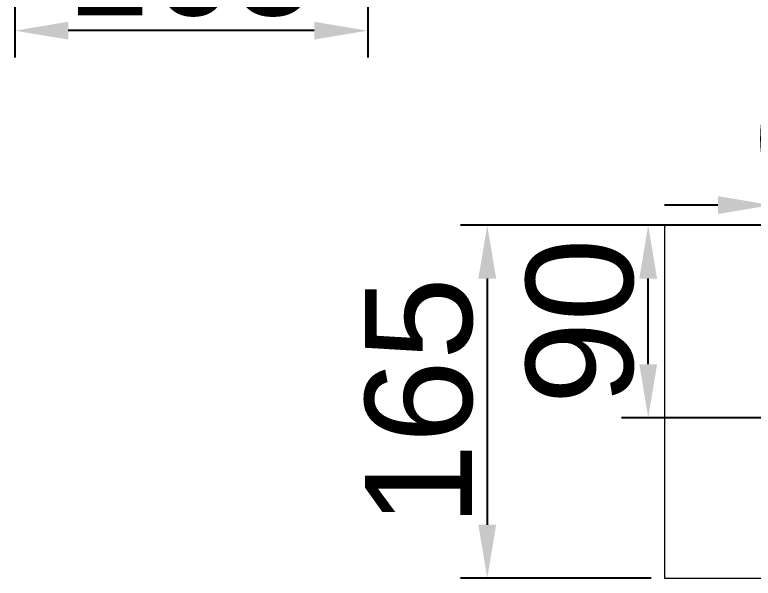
# Model space of a CAD drawing. Header units: millimetres. Extents: x 0 to 182016, y 11 to 3710.
# Drawn here: x 105991.1 to 106336.3, y 989.8 to 1253.1 of the extents above; entities that cross this region are included whole.
import ezdxf

# ---------------------------------------------------------------- set-up
doc = ezdxf.new("R2010")
doc.units = ezdxf.units.MM
doc.styles.get("Standard").update_dxf_attribs({"font": 'arial.ttf'})
doc.dimstyles.new('Padidinti matmenys', dxfattribs={"dimscale": 10, "dimtxt": 5, "dimasz": 2.5, "dimexe": 1.25, "dimexo": 0.625, "dimtad": 1, "dimdec": 1, "dimtxsty": 'Standard', "dimcen": 2.5, "dimadec": 0, "dimazin": 0, "dimtfac": 1, "dimtdec": 1, "dimtmove": 0, "dimatfit": 3, "dimfxl": 1, "dimarcsym": 0})

# ---------------------------------------------------------------- blocks, each defined once
blk = doc.blocks.new('*D1755')
at = {"color": 0, "lineweight": -2, "transparency": 16777216}
for p, q in [((106344.8, 1152.56), (106344.8, 1176.68)), ((106404.8, 1144.06), (106404.8, 1176.68)), ((106319.8, 1164.18), (106294.8, 1164.18)), ((106344.8, 1164.18), (106404.8, 1164.18)), ((106429.8, 1164.18), (106454.8, 1164.18))]:
    blk.add_line(p, q, dxfattribs=at)
at = {"color": 0, "transparency": 16777216}
for points in [[(106319.8, 1168.35), (106319.8, 1160.01), (106344.8, 1164.18)], [(106429.8, 1168.35), (106429.8, 1160.01), (106404.8, 1164.18)]]:
    blk.add_solid(points, dxfattribs=at)
at = {"layer": 'Defpoints', "color": 0, "transparency": 16777216}
for p in [(106404.8, 1164.18), (106344.8, 1146.31), (106404.8, 1137.81)]:
    blk.add_point(p, dxfattribs=at)
at = {"color": 0, "lineweight": 5, "transparency": 16777216, "insert": (106374.8, 1195.96), "char_height": 50, "attachment_point": 5}
blk.add_mtext('60', dxfattribs=at)
blk = doc.blocks.new('*D1757')
at = {"color": 0, "lineweight": -2, "transparency": 16777216}
for p, q in [((106341.55, 1154.81), (106274.7, 1154.81)), ((106287.2, 1089.81), (106287.2, 1129.81)), ((106377.55, 1064.81), (106274.7, 1064.81))]:
    blk.add_line(p, q, dxfattribs=at)
at = {"color": 0, "transparency": 16777216}
for points in [[(106283.04, 1129.81), (106291.37, 1129.81), (106287.2, 1154.81)], [(106283.04, 1089.81), (106291.37, 1089.81), (106287.2, 1064.81)]]:
    blk.add_solid(points, dxfattribs=at)
at = {"layer": 'Defpoints', "color": 0, "transparency": 16777216}
for p in [(106287.2, 1154.81), (106347.8, 1154.81), (106383.8, 1064.81)]:
    blk.add_point(p, dxfattribs=at)
at = {"color": 0, "lineweight": 5, "transparency": 16777216, "insert": (106255.42, 1109.81), "char_height": 50, "attachment_point": 5, "rotation": 90}
blk.add_mtext('90', dxfattribs=at)
blk = doc.blocks.new('*D2101')
at = {"color": 0, "lineweight": -2, "transparency": 16777216}
for p, q in [((106288.55, 1154.81), (106199.46, 1154.81)), ((106211.96, 1129.81), (106211.96, 1014.81)), ((106288.55, 989.81), (106199.46, 989.81))]:
    blk.add_line(p, q, dxfattribs=at)
at = {"color": 0, "transparency": 16777216}
for points in [[(106207.8, 1129.81), (106216.13, 1129.81), (106211.96, 1154.81)], [(106207.8, 1014.81), (106216.13, 1014.81), (106211.96, 989.81)]]:
    blk.add_solid(points, dxfattribs=at)
at = {"layer": 'Defpoints', "color": 0, "transparency": 16777216}
for p in [(106294.8, 1154.81), (106211.96, 989.81), (106294.8, 989.81)]:
    blk.add_point(p, dxfattribs=at)
at = {"color": 0, "lineweight": 5, "transparency": 16777216, "insert": (106180.18, 1072.31), "char_height": 50, "attachment_point": 5, "rotation": 90}
blk.add_mtext('165', dxfattribs=at)
blk = doc.blocks.new('*D1773')
at = {"color": 0, "lineweight": -2, "transparency": 16777216}
for p, q in [((105991.11, 1308.91), (105991.11, 1233.2)), ((106156.11, 1308.91), (106156.11, 1233.2)), ((106131.11, 1245.7), (106016.11, 1245.7))]:
    blk.add_line(p, q, dxfattribs=at)
at = {"color": 0, "transparency": 16777216}
for points in [[(106016.11, 1249.86), (106016.11, 1241.53), (105991.11, 1245.7)], [(106131.11, 1249.86), (106131.11, 1241.53), (106156.11, 1245.7)]]:
    blk.add_solid(points, dxfattribs=at)
at = {"layer": 'Defpoints', "color": 0, "transparency": 16777216}
for p in [(105991.11, 1315.16), (106156.11, 1315.16), (105991.11, 1245.7)]:
    blk.add_point(p, dxfattribs=at)
at = {"color": 0, "lineweight": 5, "transparency": 16777216, "insert": (106073.61, 1277.47), "char_height": 50, "attachment_point": 5}
blk.add_mtext('165', dxfattribs=at)

msp = doc.modelspace()

# ---------------------------------------------------------------- linework, layer by layer
at = {"lineweight": 5}
for p, q in [((106294.7992249, 1154.8116468), (106294.7992249, 989.8116468)), ((106294.7992249, 1154.8116468), (106347.7992252, 1154.8116468)), ((106294.7992249, 989.8116468), (107644.7770191, 989.8116468))]:
    msp.add_line(p, q, dxfattribs=at)

# ---------------------------------------------------------------- dimensions: what is measured, and where the dimension line sits
at = {"color": 1, "lineweight": 5}
dim = msp.add_linear_dim(base=(105991.1055761, 1245.6961139), p1=(106156.1055761, 1315.1617728), p2=(105991.1055761, 1315.1617728), dimstyle='Padidinti matmenys', dxfattribs=at)
dim.commit()
dim.dimension.update_dxf_attribs({"geometry": '*D1773', "text_midpoint": (106073.6055761, 1277.4747633)})
for base, p1, p2, angle, picture, middle in [((106404.7992252, 1164.178653), (106344.7992252, 1146.3116468), (106404.7992252, 1137.8116468), 180, '*D1755', (106374.7992252, 1164.178653)), ((106287.2017433, 1154.8116468), (106383.7992252, 1064.8116468), (106347.7992252, 1154.8116468), 90, '*D1757', (106287.2017433, 1109.8116468))]:
    dim = msp.add_linear_dim(base=base, p1=p1, p2=p2, angle=angle, dimstyle='Padidinti matmenys', dxfattribs=at)
    dim.commit()
    dim.dimension.update_dxf_attribs({"geometry": picture, "text_midpoint": middle, "dimtype": 160})
dim = msp.add_linear_dim(base=(106211.9622141, 989.8116468), p1=(106294.7992249, 1154.8116468), p2=(106294.7992249, 989.8116468), angle=90, dimstyle='Padidinti matmenys', dxfattribs=at)
dim.commit()
dim.dimension.update_dxf_attribs({"geometry": '*D2101', "text_midpoint": (106180.1835647, 1072.3116468)})

doc.saveas('drawing.dxf')
